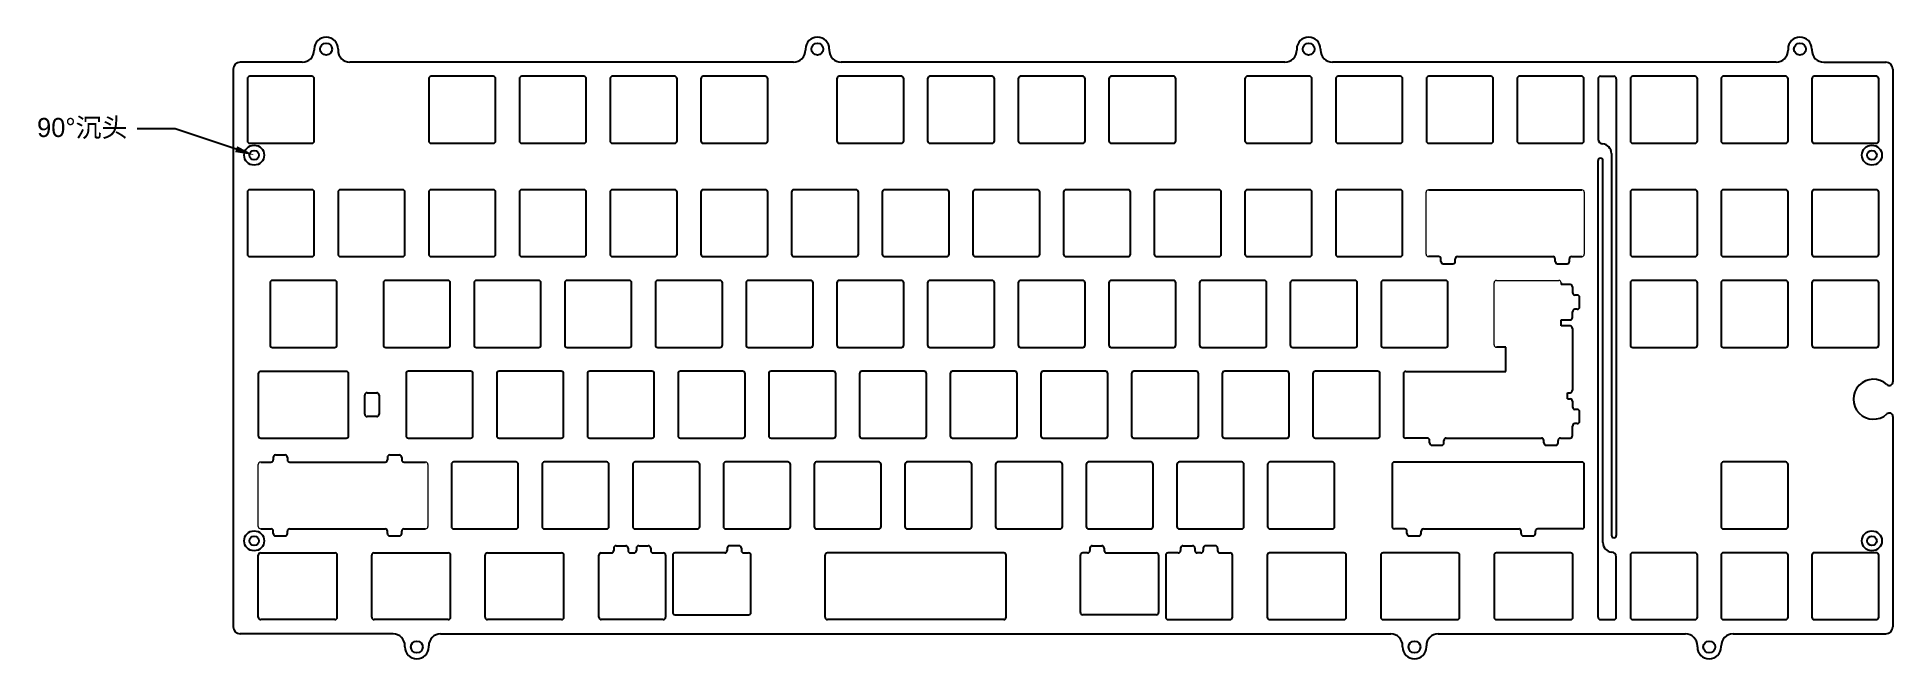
# Model space of a CAD drawing. Header units: millimetres. Extents: x -24 to 366, y 7 to 138.
import ezdxf
from ezdxf import colors
from ezdxf.entities.mleader import LeaderData, LeaderLine
from ezdxf.math import Vec2, Vec3

# ---------------------------------------------------------------- set-up
doc = ezdxf.new("R2010")
doc.units = ezdxf.units.MM
doc.layers.add('JELLY-00-00-06_PBL1', color=7, linetype='Continuous')
doc.layers.add('Visible_Pen_No__7', color=7, linetype='Continuous', lineweight=18)

msp = doc.modelspace()

# ---------------------------------------------------------------- linework, layer by layer
for p, q in [((34.4, 135.26), (34.4, 135.01)), ((39.4, 135.26), (39.4, 135.01)), ((137.58, 135.26), (137.58, 135.01)), ((142.58, 135.26), (142.58, 135.01)), ((240.77, 135.26), (240.77, 135.01)), ((245.77, 135.26), (245.77, 135.01)), ((343.96, 135.26), (343.96, 135.01)), ((348.96, 135.26), (348.96, 135.01)), ((17.37, 131.01), (17.37, 14)), ((31.9, 132.51), (18.87, 132.51)), ((135.08, 132.51), (41.9, 132.51)), ((238.27, 132.51), (145.08, 132.51)), ((341.46, 132.51), (248.27, 132.51)), ((304.07, 129.04), (304.07, 116.34)), ((304.57, 129.54), (307.38, 129.54)), ((307.88, 129.04), (307.88, 33.18)), ((351.46, 132.51), (364.48, 132.51)), ((365.98, 131.01), (365.98, 65.39)), ((306.88, 113.34), (306.88, 33.18)), ((304.07, 15.98), (304.07, 111.84)), ((304.57, 112.34), (304.57, 112.34)), ((305.07, 31.67), (305.07, 111.84)), ((22.65, 67.1), (22.65, 54.1)), ((41.12, 67.6), (23.15, 67.6)), ((41.62, 54.1), (41.62, 67.1)), ((45.02, 58.6), (45.02, 62.6)), ((45.52, 63.1), (47.52, 63.1)), ((48.02, 62.6), (48.02, 58.6)), ((47.52, 58.1), (45.52, 58.1)), ((365.98, 58.11), (365.98, 14)), ((23.15, 53.6), (41.12, 53.6)), ((307.38, 32.68), (307.38, 32.68)), ((22.65, 16), (22.65, 29)), ((23.15, 29.5), (38.73, 29.5)), ((39.23, 16), (39.23, 29)), ((46.47, 16), (46.47, 29)), ((46.97, 29.5), (62.55, 29.5)), ((63.05, 16), (63.05, 29)), ((70.28, 16), (70.28, 29)), ((70.78, 29.5), (86.36, 29.5)), ((86.86, 16), (86.86, 29)), ((141.71, 16), (141.71, 29)), ((179.23, 29.5), (142.21, 29.5)), ((179.73, 16), (179.73, 29)), ((234.58, 29), (234.58, 16)), ((250.67, 29.5), (235.08, 29.5)), ((251.17, 16), (251.17, 29)), ((258.4, 29), (258.4, 16)), ((274.48, 29.5), (258.9, 29.5)), ((274.98, 16), (274.98, 29)), ((282.21, 29), (282.21, 16)), ((298.29, 29.5), (282.71, 29.5)), ((298.79, 16), (298.79, 29)), ((307.88, 15.98), (307.88, 28.68)), ((50.95, 12.5), (18.87, 12.5)), ((38.73, 15.5), (23.15, 15.5)), ((62.55, 15.5), (46.97, 15.5)), ((60.95, 12.5), (260.5, 12.5)), ((86.36, 15.5), (70.78, 15.5)), ((179.23, 15.5), (142.21, 15.5)), ((235.08, 15.5), (250.67, 15.5)), ((258.9, 15.5), (274.48, 15.5)), ((270.5, 12.5), (322.41, 12.5)), ((282.71, 15.5), (298.29, 15.5)), ((304.57, 15.48), (307.38, 15.48)), ((332.41, 12.5), (364.48, 12.5)), ((53.45, 9.75), (53.45, 10)), ((58.45, 9.75), (58.45, 10)), ((263, 9.75), (263, 10)), ((268, 9.75), (268, 10)), ((324.91, 9.75), (324.91, 10)), ((329.91, 9.75), (329.91, 10))]:
    msp.add_line(p, q)
at = {"color": 51, "linetype": 'Continuous', "true_color": 0xf7f281}
for p, q in [((268.42, 105.7), (300.67, 105.7)), ((274.55, 91.7), (294.55, 91.7)), ((272.17, 53.6), (292.17, 53.6)), ((126.13, 17), (126.13, 29)), ((195.32, 17), (195.32, 29))]:
    msp.add_line(p, q, dxfattribs=at)
at = {"color": 51, "true_color": 0xf7f281}
for p, q in [((270.55, 91.7), (268.42, 91.7)), ((271.05, 90.7), (271.05, 91.2)), ((271.55, 90.2), (273.55, 90.2)), ((274.05, 90.7), (274.05, 91.2)), ((295.05, 90.7), (295.05, 91.2)), ((295.55, 90.2), (297.55, 90.2)), ((298.05, 90.7), (298.05, 91.2)), ((298.55, 91.7), (300.67, 91.7)), ((296.31, 86.2), (296.31, 85.84)), ((298.19, 85.84), (296.31, 85.84)), ((298.69, 85.34), (298.69, 84.13)), ((299.69, 83.63), (299.19, 83.63)), ((300.19, 81.13), (300.19, 83.13)), ((296.31, 78.41), (298.19, 78.41)), ((296.31, 77.13), (296.31, 78.41)), ((298.69, 78.91), (298.69, 80.13)), ((299.69, 80.63), (299.19, 80.63)), ((298.19, 77.13), (296.31, 77.13)), ((298.69, 76.63), (298.69, 63.63)), ((263.16, 67.1), (263.16, 54.1)), ((263.66, 67.6), (284.69, 67.6)), ((297.67, 61.84), (297.67, 63.13)), ((297.67, 63.13), (298.19, 63.13)), ((297.67, 61.84), (298.19, 61.84)), ((298.69, 61.34), (298.69, 60.13)), ((299.69, 59.63), (299.19, 59.63)), ((300.19, 57.13), (300.19, 59.13)), ((298.69, 54.1), (298.69, 56.13)), ((299.69, 56.63), (299.19, 56.63)), ((268.67, 52.6), (268.67, 53.1)), ((269.17, 52.1), (271.17, 52.1)), ((271.67, 52.6), (271.67, 53.1)), ((292.67, 52.6), (292.67, 53.1)), ((293.17, 52.1), (295.17, 52.1)), ((295.67, 52.6), (295.67, 53.1)), ((296.17, 53.6), (298.19, 53.6)), ((23.15, 48.55), (25.28, 48.55)), ((25.78, 49.55), (25.78, 49.05)), ((26.28, 50.05), (28.28, 50.05)), ((28.78, 49.55), (28.78, 49.05)), ((29.28, 48.55), (49.28, 48.55)), ((49.78, 49.55), (49.78, 49.05)), ((50.28, 50.05), (52.28, 50.05)), ((52.78, 49.55), (52.78, 49.05)), ((53.28, 48.55), (57.78, 48.55)), ((260.78, 48.05), (260.78, 35.05)), ((300.67, 48.55), (261.28, 48.55)), ((301.17, 35.05), (301.17, 48.05)), ((23.15, 34.55), (25.28, 34.55)), ((25.78, 33.55), (25.78, 34.05)), ((26.28, 33.05), (28.28, 33.05)), ((28.78, 33.55), (28.78, 34.05)), ((29.28, 34.55), (49.28, 34.55)), ((49.78, 33.55), (49.78, 34.05)), ((50.28, 33.05), (52.28, 33.05)), ((52.78, 33.55), (52.78, 34.05)), ((53.28, 34.55), (57.78, 34.55)), ((263.4, 34.55), (261.28, 34.55)), ((263.9, 33.55), (263.9, 34.05)), ((264.4, 33.05), (266.4, 33.05)), ((266.9, 33.55), (266.9, 34.05)), ((267.4, 34.55), (287.4, 34.55)), ((287.9, 33.55), (287.9, 34.05)), ((288.4, 33.05), (290.4, 33.05)), ((290.9, 33.55), (290.9, 34.05)), ((300.67, 34.55), (291.4, 34.55)), ((94.19, 16), (94.19, 29)), ((94.69, 29.5), (96.82, 29.5)), ((97.32, 30.5), (97.32, 30)), ((97.82, 31), (99.82, 31)), ((100.32, 30.5), (100.32, 30)), ((100.82, 29.5), (101.57, 29.5)), ((102.07, 30.5), (102.07, 30)), ((102.57, 31), (104.57, 31)), ((105.07, 30.5), (105.07, 30)), ((105.57, 29.5), (107.69, 29.5)), ((108.19, 29), (108.19, 16)), ((109.69, 29), (109.69, 17)), ((120.63, 29.5), (110.19, 29.5)), ((121.13, 30.5), (121.13, 30)), ((123.63, 31), (121.63, 31)), ((124.13, 30.5), (124.13, 30)), ((124.63, 29.5), (125.63, 29.5)), ((196.82, 29.5), (195.82, 29.5)), ((197.32, 30.5), (197.32, 30)), ((197.82, 31), (199.82, 31)), ((200.32, 30.5), (200.32, 30)), ((200.82, 29.5), (211.25, 29.5)), ((211.75, 29), (211.75, 17)), ((213.25, 29), (213.25, 16)), ((215.87, 29.5), (213.75, 29.5)), ((216.37, 30.5), (216.37, 30)), ((216.87, 31), (218.87, 31)), ((219.37, 30.5), (219.37, 30)), ((220.63, 29.5), (219.87, 29.5)), ((221.13, 30.5), (221.13, 30)), ((223.63, 31), (221.63, 31)), ((224.13, 30.5), (224.13, 30)), ((224.63, 29.5), (226.75, 29.5)), ((227.25, 16), (227.25, 29)), ((110.19, 16.5), (125.63, 16.5)), ((211.25, 16.5), (195.82, 16.5)), ((107.69, 15.5), (94.69, 15.5)), ((213.75, 15.5), (226.75, 15.5))]:
    msp.add_line(p, q, dxfattribs=at)
for points in [[(20.85, 115.49), (33.9, 115.49, 0.414214), (34.4, 115.99), (34.4, 129.04, 0.414214), (33.9, 129.54), (20.85, 129.54, 0.414214), (20.35, 129.04), (20.35, 115.99, 0.414214)], [(58.95, 115.49), (72, 115.49, 0.414214), (72.5, 115.99), (72.5, 129.04, 0.414214), (72, 129.54), (58.95, 129.54, 0.414214), (58.45, 129.04), (58.45, 115.99, 0.414214)], [(78, 115.49), (91.05, 115.49, 0.414214), (91.55, 115.99), (91.55, 129.04, 0.414214), (91.05, 129.54), (78, 129.54, 0.414214), (77.5, 129.04), (77.5, 115.99, 0.414214)], [(97.05, 115.49), (110.1, 115.49, 0.414214), (110.6, 115.99), (110.6, 129.04, 0.414214), (110.1, 129.54), (97.05, 129.54, 0.414214), (96.55, 129.04), (96.55, 115.99, 0.414214)], [(116.1, 115.49), (129.15, 115.49, 0.414214), (129.65, 115.99), (129.65, 129.04, 0.414214), (129.15, 129.54), (116.1, 129.54, 0.414214), (115.6, 129.04), (115.6, 115.99, 0.414214)], [(144.67, 115.49), (157.72, 115.49, 0.414214), (158.22, 115.99), (158.22, 129.04, 0.414214), (157.72, 129.54), (144.67, 129.54, 0.414214), (144.17, 129.04), (144.17, 115.99, 0.414214)], [(163.72, 115.49), (176.77, 115.49, 0.414214), (177.27, 115.99), (177.27, 129.04, 0.414214), (176.77, 129.54), (163.72, 129.54, 0.414214), (163.22, 129.04), (163.22, 115.99, 0.414214)], [(182.77, 115.49), (195.82, 115.49, 0.414214), (196.32, 115.99), (196.32, 129.04, 0.414214), (195.82, 129.54), (182.77, 129.54, 0.414214), (182.27, 129.04), (182.27, 115.99, 0.414214)], [(201.82, 115.49), (214.87, 115.49, 0.414214), (215.37, 115.99), (215.37, 129.04, 0.414214), (214.87, 129.54), (201.82, 129.54, 0.414214), (201.32, 129.04), (201.32, 115.99, 0.414214)], [(230.4, 115.49), (243.45, 115.49, 0.414214), (243.95, 115.99), (243.95, 129.04, 0.414214), (243.45, 129.54), (230.4, 129.54, 0.414214), (229.9, 129.04), (229.9, 115.99, 0.414214)], [(249.45, 115.49), (262.5, 115.49, 0.414214), (263, 115.99), (263, 129.04, 0.414214), (262.5, 129.54), (249.45, 129.54, 0.414214), (248.95, 129.04), (248.95, 115.99, 0.414214)], [(268.5, 115.49), (281.55, 115.49, 0.414214), (282.05, 115.99), (282.05, 129.04, 0.414214), (281.55, 129.54), (268.5, 129.54, 0.414214), (268, 129.04), (268, 115.99, 0.414214)], [(287.55, 115.49), (300.6, 115.49, 0.414214), (301.1, 115.99), (301.1, 129.04, 0.414214), (300.6, 129.54), (287.55, 129.54, 0.414214), (287.05, 129.04), (287.05, 115.99, 0.414214)], [(311.36, 115.49), (324.41, 115.49, 0.414214), (324.91, 115.99), (324.91, 129.04, 0.414214), (324.41, 129.54), (311.36, 129.54, 0.414214), (310.86, 129.04), (310.86, 115.99, 0.414214)], [(330.41, 115.49), (343.46, 115.49, 0.414214), (343.96, 115.99), (343.96, 129.04, 0.414214), (343.46, 129.54), (330.41, 129.54, 0.414214), (329.91, 129.04), (329.91, 115.99, 0.414214)], [(349.46, 115.49), (362.51, 115.49, 0.414214), (363.01, 115.99), (363.01, 129.04, 0.414214), (362.51, 129.54), (349.46, 129.54, 0.414214), (348.96, 129.04), (348.96, 115.99, 0.414214)], [(20.85, 91.68), (33.9, 91.68, 0.414214), (34.4, 92.18), (34.4, 105.23, 0.414214), (33.9, 105.73), (20.85, 105.73, 0.414214), (20.35, 105.23), (20.35, 92.18, 0.414214)], [(39.9, 91.68), (52.95, 91.68, 0.414214), (53.45, 92.18), (53.45, 105.23, 0.414214), (52.95, 105.73), (39.9, 105.73, 0.414214), (39.4, 105.23), (39.4, 92.18, 0.414214)], [(58.95, 91.68), (72, 91.68, 0.414214), (72.5, 92.18), (72.5, 105.23, 0.414214), (72, 105.73), (58.95, 105.73, 0.414214), (58.45, 105.23), (58.45, 92.18, 0.414214)], [(78, 91.68), (91.05, 91.68, 0.414214), (91.55, 92.18), (91.55, 105.23, 0.414214), (91.05, 105.73), (78, 105.73, 0.414214), (77.5, 105.23), (77.5, 92.18, 0.414214)], [(97.05, 91.68), (110.1, 91.68, 0.414214), (110.6, 92.18), (110.6, 105.23, 0.414214), (110.1, 105.73), (97.05, 105.73, 0.414214), (96.55, 105.23), (96.55, 92.18, 0.414214)], [(116.1, 91.68), (129.15, 91.68, 0.414214), (129.65, 92.18), (129.65, 105.23, 0.414214), (129.15, 105.73), (116.1, 105.73, 0.414214), (115.6, 105.23), (115.6, 92.18, 0.414214)], [(135.15, 91.68), (148.2, 91.68, 0.414214), (148.7, 92.18), (148.7, 105.23, 0.414214), (148.2, 105.73), (135.15, 105.73, 0.414214), (134.65, 105.23), (134.65, 92.18, 0.414214)], [(154.2, 91.68), (167.25, 91.68, 0.414214), (167.75, 92.18), (167.75, 105.23, 0.414214), (167.25, 105.73), (154.2, 105.73, 0.414214), (153.7, 105.23), (153.7, 92.18, 0.414214)], [(173.25, 91.68), (186.3, 91.68, 0.414214), (186.8, 92.18), (186.8, 105.23, 0.414214), (186.3, 105.73), (173.25, 105.73, 0.414214), (172.75, 105.23), (172.75, 92.18, 0.414214)], [(192.3, 91.68), (205.35, 91.68, 0.414214), (205.85, 92.18), (205.85, 105.23, 0.414214), (205.35, 105.73), (192.3, 105.73, 0.414214), (191.8, 105.23), (191.8, 92.18, 0.414214)], [(211.35, 91.68), (224.4, 91.68, 0.414214), (224.9, 92.18), (224.9, 105.23, 0.414214), (224.4, 105.73), (211.35, 105.73, 0.414214), (210.85, 105.23), (210.85, 92.18, 0.414214)], [(230.4, 91.68), (243.45, 91.68, 0.414214), (243.95, 92.18), (243.95, 105.23, 0.414214), (243.45, 105.73), (230.4, 105.73, 0.414214), (229.9, 105.23), (229.9, 92.18, 0.414214)], [(249.45, 91.68), (262.5, 91.68, 0.414214), (263, 92.18), (263, 105.23, 0.414214), (262.5, 105.73), (249.45, 105.73, 0.414214), (248.95, 105.23), (248.95, 92.18, 0.414214)], [(311.36, 91.68), (324.41, 91.68, 0.414214), (324.91, 92.18), (324.91, 105.23, 0.414214), (324.41, 105.73), (311.36, 105.73, 0.414214), (310.86, 105.23), (310.86, 92.18, 0.414214)], [(330.41, 91.68), (343.46, 91.68, 0.414214), (343.96, 92.18), (343.96, 105.23, 0.414214), (343.46, 105.73), (330.41, 105.73, 0.414214), (329.91, 105.23), (329.91, 92.18, 0.414214)], [(349.46, 91.68), (362.51, 91.68, 0.414214), (363.01, 92.18), (363.01, 105.23, 0.414214), (362.51, 105.73), (349.46, 105.73, 0.414214), (348.96, 105.23), (348.96, 92.18, 0.414214)], [(25.61, 72.63), (38.66, 72.63, 0.414214), (39.16, 73.13), (39.16, 86.18, 0.414214), (38.66, 86.68), (25.61, 86.68, 0.414214), (25.11, 86.18), (25.11, 73.13, 0.414214)], [(49.42, 72.63), (62.47, 72.63, 0.414214), (62.97, 73.13), (62.97, 86.18, 0.414214), (62.47, 86.68), (49.42, 86.68, 0.414214), (48.92, 86.18), (48.92, 73.13, 0.414214)], [(68.47, 72.63), (81.52, 72.63, 0.414214), (82.02, 73.13), (82.02, 86.18, 0.414214), (81.52, 86.68), (68.47, 86.68, 0.414214), (67.97, 86.18), (67.97, 73.13, 0.414214)], [(87.52, 72.63), (100.57, 72.63, 0.414214), (101.07, 73.13), (101.07, 86.18, 0.414214), (100.57, 86.68), (87.52, 86.68, 0.414214), (87.02, 86.18), (87.02, 73.13, 0.414214)], [(106.57, 72.63), (119.62, 72.63, 0.414214), (120.12, 73.13), (120.12, 86.18, 0.414214), (119.62, 86.68), (106.57, 86.68, 0.414214), (106.07, 86.18), (106.07, 73.13, 0.414214)], [(125.62, 72.63), (138.67, 72.63, 0.414214), (139.17, 73.13), (139.17, 86.18, 0.414214), (138.67, 86.68), (125.62, 86.68, 0.414214), (125.12, 86.18), (125.12, 73.13, 0.414214)], [(144.67, 72.63), (157.72, 72.63, 0.414214), (158.22, 73.13), (158.22, 86.18, 0.414214), (157.72, 86.68), (144.67, 86.68, 0.414214), (144.17, 86.18), (144.17, 73.13, 0.414214)], [(163.72, 72.63), (176.77, 72.63, 0.414214), (177.27, 73.13), (177.27, 86.18, 0.414214), (176.77, 86.68), (163.72, 86.68, 0.414214), (163.22, 86.18), (163.22, 73.13, 0.414214)], [(182.77, 72.63), (195.82, 72.63, 0.414214), (196.32, 73.13), (196.32, 86.18, 0.414214), (195.82, 86.68), (182.77, 86.68, 0.414214), (182.27, 86.18), (182.27, 73.13, 0.414214)], [(201.82, 72.63), (214.87, 72.63, 0.414214), (215.37, 73.13), (215.37, 86.18, 0.414214), (214.87, 86.68), (201.82, 86.68, 0.414214), (201.32, 86.18), (201.32, 73.13, 0.414214)], [(220.87, 72.63), (233.92, 72.63, 0.414214), (234.42, 73.13), (234.42, 86.18, 0.414214), (233.92, 86.68), (220.87, 86.68, 0.414214), (220.37, 86.18), (220.37, 73.13, 0.414214)], [(239.92, 72.63), (252.97, 72.63, 0.414214), (253.47, 73.13), (253.47, 86.18, 0.414214), (252.97, 86.68), (239.92, 86.68, 0.414214), (239.42, 86.18), (239.42, 73.13, 0.414214)], [(258.97, 72.63), (272.02, 72.63, 0.414214), (272.52, 73.13), (272.52, 86.18, 0.414214), (272.02, 86.68), (258.97, 86.68, 0.414214), (258.47, 86.18), (258.47, 73.13, 0.414214)], [(311.36, 72.63), (324.41, 72.63, 0.414214), (324.91, 73.13), (324.91, 86.18, 0.414214), (324.41, 86.68), (311.36, 86.68, 0.414214), (310.86, 86.18), (310.86, 73.13, 0.414214)], [(330.41, 72.63), (343.46, 72.63, 0.414214), (343.96, 73.13), (343.96, 86.18, 0.414214), (343.46, 86.68), (330.41, 86.68, 0.414214), (329.91, 86.18), (329.91, 73.13, 0.414214)], [(349.46, 72.63), (362.51, 72.63, 0.414214), (363.01, 73.13), (363.01, 86.18, 0.414214), (362.51, 86.68), (349.46, 86.68, 0.414214), (348.96, 86.18), (348.96, 73.13, 0.414214)], [(54.18, 53.58), (67.23, 53.58, 0.414214), (67.73, 54.08), (67.73, 67.13, 0.414214), (67.23, 67.63), (54.18, 67.63, 0.414214), (53.68, 67.13), (53.68, 54.08, 0.414214)], [(73.23, 53.58), (86.28, 53.58, 0.414214), (86.78, 54.08), (86.78, 67.13, 0.414214), (86.28, 67.63), (73.23, 67.63, 0.414214), (72.73, 67.13), (72.73, 54.08, 0.414214)], [(92.28, 53.58), (105.33, 53.58, 0.414214), (105.83, 54.08), (105.83, 67.13, 0.414214), (105.33, 67.63), (92.28, 67.63, 0.414214), (91.78, 67.13), (91.78, 54.08, 0.414214)], [(111.33, 53.58), (124.38, 53.58, 0.414214), (124.88, 54.08), (124.88, 67.13, 0.414214), (124.38, 67.63), (111.33, 67.63, 0.414214), (110.83, 67.13), (110.83, 54.08, 0.414214)], [(130.38, 53.58), (143.43, 53.58, 0.414214), (143.93, 54.08), (143.93, 67.13, 0.414214), (143.43, 67.63), (130.38, 67.63, 0.414214), (129.88, 67.13), (129.88, 54.08, 0.414214)], [(149.43, 53.58), (162.48, 53.58, 0.414214), (162.98, 54.08), (162.98, 67.13, 0.414214), (162.48, 67.63), (149.43, 67.63, 0.414214), (148.93, 67.13), (148.93, 54.08, 0.414214)], [(168.48, 53.58), (181.53, 53.58, 0.414214), (182.03, 54.08), (182.03, 67.13, 0.414214), (181.53, 67.63), (168.48, 67.63, 0.414214), (167.98, 67.13), (167.98, 54.08, 0.414214)], [(187.53, 53.58), (200.58, 53.58, 0.414214), (201.08, 54.08), (201.08, 67.13, 0.414214), (200.58, 67.63), (187.53, 67.63, 0.414214), (187.03, 67.13), (187.03, 54.08, 0.414214)], [(206.58, 53.58), (219.63, 53.58, 0.414214), (220.13, 54.08), (220.13, 67.13, 0.414214), (219.63, 67.63), (206.58, 67.63, 0.414214), (206.08, 67.13), (206.08, 54.08, 0.414214)], [(225.63, 53.58), (238.68, 53.58, 0.414214), (239.18, 54.08), (239.18, 67.13, 0.414214), (238.68, 67.63), (225.63, 67.63, 0.414214), (225.13, 67.13), (225.13, 54.08, 0.414214)], [(244.68, 53.58), (257.73, 53.58, 0.414214), (258.23, 54.08), (258.23, 67.13, 0.414214), (257.73, 67.63), (244.68, 67.63, 0.414214), (244.18, 67.13), (244.18, 54.08, 0.414214)], [(63.71, 34.53), (76.76, 34.53, 0.414214), (77.26, 35.03), (77.26, 48.08, 0.414214), (76.76, 48.58), (63.71, 48.58, 0.414214), (63.21, 48.08), (63.21, 35.03, 0.414214)], [(82.76, 34.53), (95.81, 34.53, 0.414214), (96.31, 35.03), (96.31, 48.08, 0.414214), (95.81, 48.58), (82.76, 48.58, 0.414214), (82.26, 48.08), (82.26, 35.03, 0.414214)], [(101.81, 34.53), (114.86, 34.53, 0.414214), (115.36, 35.03), (115.36, 48.08, 0.414214), (114.86, 48.58), (101.81, 48.58, 0.414214), (101.31, 48.08), (101.31, 35.03, 0.414214)], [(120.86, 34.53), (133.91, 34.53, 0.414214), (134.41, 35.03), (134.41, 48.08, 0.414214), (133.91, 48.58), (120.86, 48.58, 0.414214), (120.36, 48.08), (120.36, 35.03, 0.414214)], [(139.91, 34.53), (152.96, 34.53, 0.414214), (153.46, 35.03), (153.46, 48.08, 0.414214), (152.96, 48.58), (139.91, 48.58, 0.414214), (139.41, 48.08), (139.41, 35.03, 0.414214)], [(158.96, 34.53), (172.01, 34.53, 0.414214), (172.51, 35.03), (172.51, 48.08, 0.414214), (172.01, 48.58), (158.96, 48.58, 0.414214), (158.46, 48.08), (158.46, 35.03, 0.414214)], [(178.01, 34.53), (191.06, 34.53, 0.414214), (191.56, 35.03), (191.56, 48.08, 0.414214), (191.06, 48.58), (178.01, 48.58, 0.414214), (177.51, 48.08), (177.51, 35.03, 0.414214)], [(197.06, 34.53), (210.11, 34.53, 0.414214), (210.61, 35.03), (210.61, 48.08, 0.414214), (210.11, 48.58), (197.06, 48.58, 0.414214), (196.56, 48.08), (196.56, 35.03, 0.414214)], [(216.11, 34.53), (229.16, 34.53, 0.414214), (229.66, 35.03), (229.66, 48.08, 0.414214), (229.16, 48.58), (216.11, 48.58, 0.414214), (215.61, 48.08), (215.61, 35.03, 0.414214)], [(235.16, 34.53), (248.21, 34.53, 0.414214), (248.71, 35.03), (248.71, 48.08, 0.414214), (248.21, 48.58), (235.16, 48.58, 0.414214), (234.66, 48.08), (234.66, 35.03, 0.414214)], [(330.41, 34.53), (343.46, 34.53, 0.414214), (343.96, 35.03), (343.96, 48.08, 0.414214), (343.46, 48.58), (330.41, 48.58, 0.414214), (329.91, 48.08), (329.91, 35.03, 0.414214)], [(311.36, 15.48), (324.41, 15.48, 0.414214), (324.91, 15.98), (324.91, 29.03, 0.414214), (324.41, 29.53), (311.36, 29.53, 0.414214), (310.86, 29.03), (310.86, 15.98, 0.414214)], [(330.41, 15.48), (343.46, 15.48, 0.414214), (343.96, 15.98), (343.96, 29.03, 0.414214), (343.46, 29.53), (330.41, 29.53, 0.414214), (329.91, 29.03), (329.91, 15.98, 0.414214)], [(349.46, 15.48), (362.51, 15.48, 0.414214), (363.01, 15.98), (363.01, 29.03, 0.414214), (362.51, 29.53), (349.46, 29.53, 0.414214), (348.96, 29.03), (348.96, 15.98, 0.414214)]]:
    msp.add_lwpolyline(points, format="xyb", close=True)
for centre, radius in [((36.9, 135.26), 1.25), ((140.08, 135.26), 1.25), ((243.27, 135.26), 1.25), ((346.46, 135.26), 1.25), ((21.78, 112.99), 2.1), ((21.78, 112.99), 1), ((361.58, 112.99), 2.1), ((361.58, 112.99), 1), ((21.78, 32.03), 2.1), ((21.78, 32.03), 1), ((361.58, 32.03), 2.1), ((361.58, 32.03), 1), ((55.95, 9.75), 1.25), ((265.5, 9.75), 1.25), ((327.41, 9.75), 1.25)]:
    msp.add_circle(centre, radius)
for centre, radius, start, end in [((36.9, 135.26), 2.5, 0, 180), ((140.08, 135.26), 2.5, 0, 180), ((243.27, 135.26), 2.5, 0, 180), ((346.46, 135.26), 2.5, 0, 180), ((31.9, 135.01), 2.5, 270, 0), ((41.9, 135.01), 2.5, 180, 270), ((135.08, 135.01), 2.5, 270, 0), ((145.08, 135.01), 2.5, 180, 270), ((238.27, 135.01), 2.5, 270, 0), ((248.27, 135.01), 2.5, 180, 270), ((341.46, 135.01), 2.5, 270, 0), ((351.46, 135.01), 2.5, 180, 270), ((18.87, 131.01), 1.5, 90, 180), ((304.57, 129.04), 0.5, 90, 180), ((307.38, 129.04), 0.5, 0, 90), ((364.48, 131.01), 1.5, 0, 90), ((305.07, 116.34), 1, 180, 266.4167), ((304.88, 113.34), 2, 0, 86.4167), ((304.57, 111.84), 0.5, 90, 180), ((304.57, 111.84), 0.5, 0, 90), ((23.15, 67.1), 0.5, 90, 180), ((41.12, 67.1), 0.5, 0, 90), ((45.52, 62.6), 0.5, 90, 180), ((47.52, 62.6), 0.5, 0, 90), ((361.88, 61.75), 4.2, 47.4084, 312.5916), ((365.23, 65.39), 0.75, 227.4084, 0), ((45.52, 58.6), 0.5, 180, 270), ((47.52, 58.6), 0.5, 270, 0), ((365.23, 58.11), 0.75, 0, 132.5916), ((23.15, 54.1), 0.5, 180, 270), ((41.12, 54.1), 0.5, 270, 360), ((307.07, 31.67), 2, 180, 266.4167), ((307.38, 33.18), 0.5, 180, 270), ((307.38, 33.18), 0.5, 270, 0), ((23.15, 29), 0.5, 90, 180), ((38.73, 29), 0.5, 360, 90), ((46.97, 29), 0.5, 90, 180), ((62.55, 29), 0.5, 0, 90), ((70.78, 29), 0.5, 90, 180), ((86.36, 29), 0.5, 0, 90), ((142.21, 29), 0.5, 90, 180), ((179.23, 29), 0.5, 0, 90), ((235.08, 29), 0.5, 90, 180), ((250.67, 29), 0.5, 0, 90), ((258.9, 29), 0.5, 90, 180), ((274.48, 29), 0.5, 0, 90), ((282.71, 29), 0.5, 90, 180), ((298.29, 29), 0.5, 0, 90), ((306.88, 28.68), 1, 0, 86.4167), ((23.15, 16), 0.5, 180, 270), ((38.73, 16), 0.5, 270, 0), ((46.97, 16), 0.5, 180, 270), ((62.55, 16), 0.5, 270, 0), ((70.78, 16), 0.5, 180, 270), ((86.36, 16), 0.5, 270, 0), ((142.21, 16), 0.5, 180, 270), ((179.23, 16), 0.5, 270, 360), ((235.08, 16), 0.5, 180, 270), ((250.67, 16), 0.5, 270, 360), ((258.9, 16), 0.5, 180, 270), ((274.48, 16), 0.5, 270, 360), ((282.71, 16), 0.5, 180, 270), ((298.29, 16), 0.5, 270, 360), ((304.57, 15.98), 0.5, 180, 270), ((307.38, 15.98), 0.5, 270, 0), ((18.87, 14), 1.5, 180, 270), ((50.95, 10), 2.5, 0, 90), ((60.95, 10), 2.5, 90, 180), ((260.5, 10), 2.5, 0, 90), ((270.5, 10), 2.5, 90, 180), ((322.41, 10), 2.5, 0, 90), ((332.41, 10), 2.5, 90, 180), ((364.48, 14), 1.5, 270, 0), ((55.95, 9.75), 2.5, 180, 0), ((265.5, 9.75), 2.5, 180, 0), ((327.41, 9.75), 2.5, 180, 0)]:
    msp.add_arc(centre, radius, start, end)
for centre, start, end in [((270.55, 91.2), 0, 90), ((271.55, 90.7), 180, 270), ((273.55, 90.7), 270, 0), ((274.55, 91.2), 90, 180), ((294.55, 91.2), 0, 90), ((295.55, 90.7), 180, 270), ((297.55, 90.7), 270, 0), ((298.55, 91.2), 90, 180), ((298.19, 85.34), 0, 90), ((299.19, 84.13), 180, 270), ((299.69, 83.13), 0, 90), ((298.19, 78.91), 270, 0), ((299.19, 80.13), 90, 180), ((299.69, 81.13), 270, 0), ((298.19, 76.63), 0, 90), ((263.66, 67.1), 90, 180), ((298.19, 63.63), 270, 0), ((298.19, 61.34), 0, 90), ((299.19, 60.13), 180, 270), ((299.69, 59.13), 0, 90), ((299.19, 56.13), 90, 180), ((299.69, 57.13), 270, 0), ((263.66, 54.1), 180, 270), ((268.17, 53.1), 0, 90), ((269.17, 52.6), 180, 270), ((271.17, 52.6), 270, 0), ((272.17, 53.1), 90, 180), ((292.17, 53.1), 0, 90), ((293.17, 52.6), 180, 270), ((295.17, 52.6), 270, 0), ((296.17, 53.1), 90, 180), ((298.19, 54.1), 270, 0), ((25.28, 49.05), 270, 0), ((26.28, 49.55), 90, 180), ((28.28, 49.55), 0, 90), ((29.28, 49.05), 180, 270), ((49.28, 49.05), 270, 0), ((50.28, 49.55), 90, 180), ((52.28, 49.55), 0, 90), ((53.28, 49.05), 180, 270), ((261.28, 48.05), 90, 180), ((300.67, 48.05), 0, 90), ((25.28, 34.05), 0, 90), ((26.28, 33.55), 180, 270), ((28.28, 33.55), 270, 0), ((29.28, 34.05), 90, 180), ((49.28, 34.05), 0, 90), ((50.28, 33.55), 180, 270), ((52.28, 33.55), 270, 0), ((53.28, 34.05), 90, 180), ((261.28, 35.05), 180, 270), ((263.4, 34.05), 0, 90), ((264.4, 33.55), 180, 270), ((266.4, 33.55), 270, 0), ((267.4, 34.05), 90, 180), ((287.4, 34.05), 0, 90), ((288.4, 33.55), 180, 270), ((290.4, 33.55), 270, 0), ((291.4, 34.05), 90, 180), ((300.67, 35.05), 270, 0), ((94.69, 29), 90, 180), ((96.82, 30), 270, 0), ((97.82, 30.5), 90, 180), ((99.82, 30.5), 0, 90), ((100.82, 30), 180, 270), ((101.57, 30), 270, 0), ((102.57, 30.5), 90, 180), ((104.57, 30.5), 0, 90), ((105.57, 30), 180, 270), ((107.69, 29), 0, 90), ((110.19, 29), 90, 180), ((120.63, 30), 270, 0), ((121.63, 30.5), 90, 180), ((123.63, 30.5), 0, 90), ((124.63, 30), 180, 270), ((125.63, 29), 0, 90), ((195.82, 29), 90, 180), ((196.82, 30), 270, 0), ((197.82, 30.5), 90, 180), ((199.82, 30.5), 0, 90), ((200.82, 30), 180, 270), ((211.25, 29), 0, 90), ((213.75, 29), 90, 180), ((215.87, 30), 270, 0), ((216.87, 30.5), 90, 180), ((218.87, 30.5), 0, 90), ((219.87, 30), 180, 270), ((220.63, 30), 270, 0), ((221.63, 30.5), 90, 180), ((223.63, 30.5), 0, 90), ((224.63, 30), 180, 270), ((226.75, 29), 0, 90), ((94.69, 16), 180, 270), ((107.69, 16), 270, 0), ((110.19, 17), 180, 270), ((125.63, 17), 270, 0), ((195.82, 17), 180, 270), ((211.25, 17), 270, 0), ((213.75, 16), 180, 270), ((226.75, 16), 270, 360)]:
    msp.add_arc(centre, 0.5, start, end, dxfattribs=at)
at = {"layer": 'JELLY-00-00-06_PBL1', "color": 51, "linetype": 'Continuous', "true_color": 0xf7f281}
for p, q in [((284.69, 72.65), (282.71, 72.65)), ((284.69, 67.6), (284.69, 72.65)), ((268.17, 53.6), (263.66, 53.6))]:
    msp.add_line(p, q, dxfattribs=at)
at = {"layer": 'Visible_Pen_No__7', "color": 51, "linetype": 'Continuous', "lineweight": 18, "true_color": 0xf7f281}
for p, q in [((267.92, 92.2), (267.92, 105.2)), ((301.17, 105.2), (301.17, 92.2)), ((282.21, 73.15), (282.21, 86.2)), ((282.71, 86.7), (295.81, 86.7)), ((22.65, 35.05), (22.65, 48.05)), ((58.28, 48.05), (58.28, 35.05))]:
    msp.add_line(p, q, dxfattribs=at)
for centre, start, end in [((268.42, 105.2), 90, 180), ((300.67, 105.2), 0, 90), ((268.42, 92.2), 180, 270), ((300.67, 92.2), 270, 0), ((282.71, 86.2), 90, 180), ((295.81, 86.2), 0, 90), ((282.71, 73.15), 180, 270), ((23.15, 48.05), 90, 180), ((57.78, 48.05), 0, 90), ((23.15, 35.05), 180, 270), ((57.78, 35.05), 270, 0)]:
    msp.add_arc(centre, 0.5, start, end, dxfattribs=at)

# ---------------------------------------------------------------- leaders
ml = msp.add_multileader_mtext('Standard')
ml.set_content('90°{\\fSimSun|b0|i0|c134|p2;沉头}', color=256)
ml.set_leader_properties()
ml.build(insert=Vec2(0, 0))
ctx = ml.context
ctx.base_point, ctx.plane_origin = Vec3(-27.92, 118.51), Vec3(21.78, 112.99)
ctx.text_align_type = 2
notes = []
notes.append((ctx, [(0, (1, 1, 0), (5.18, 118.51), (-1, 0), 8, [(0, [(21.78, 112.99)], 0, [])])]))
ctx.mtext.insert, ctx.mtext.alignment, ctx.mtext.flow_direction = Vec3(-4.82, 120.8), 3, 5
for ctx, leaders in notes:
    for number, flags, end, landing, length, lines in leaders:
        leader = LeaderData()
        leader.index, (leader.has_last_leader_line, leader.has_dogleg_vector, leader.attachment_direction) = number, flags
        leader.last_leader_point, leader.dogleg_vector, leader.dogleg_length = Vec3(end), Vec3(landing), length
        for number, points, colour, breaks in lines:
            line = LeaderLine()
            line.index, line.vertices, line.color, line.breaks = number, Vec3.list(points), colors.encode_raw_color(colour), breaks
            leader.lines.append(line)
        ctx.leaders.append(leader)

doc.saveas('drawing.dxf')
